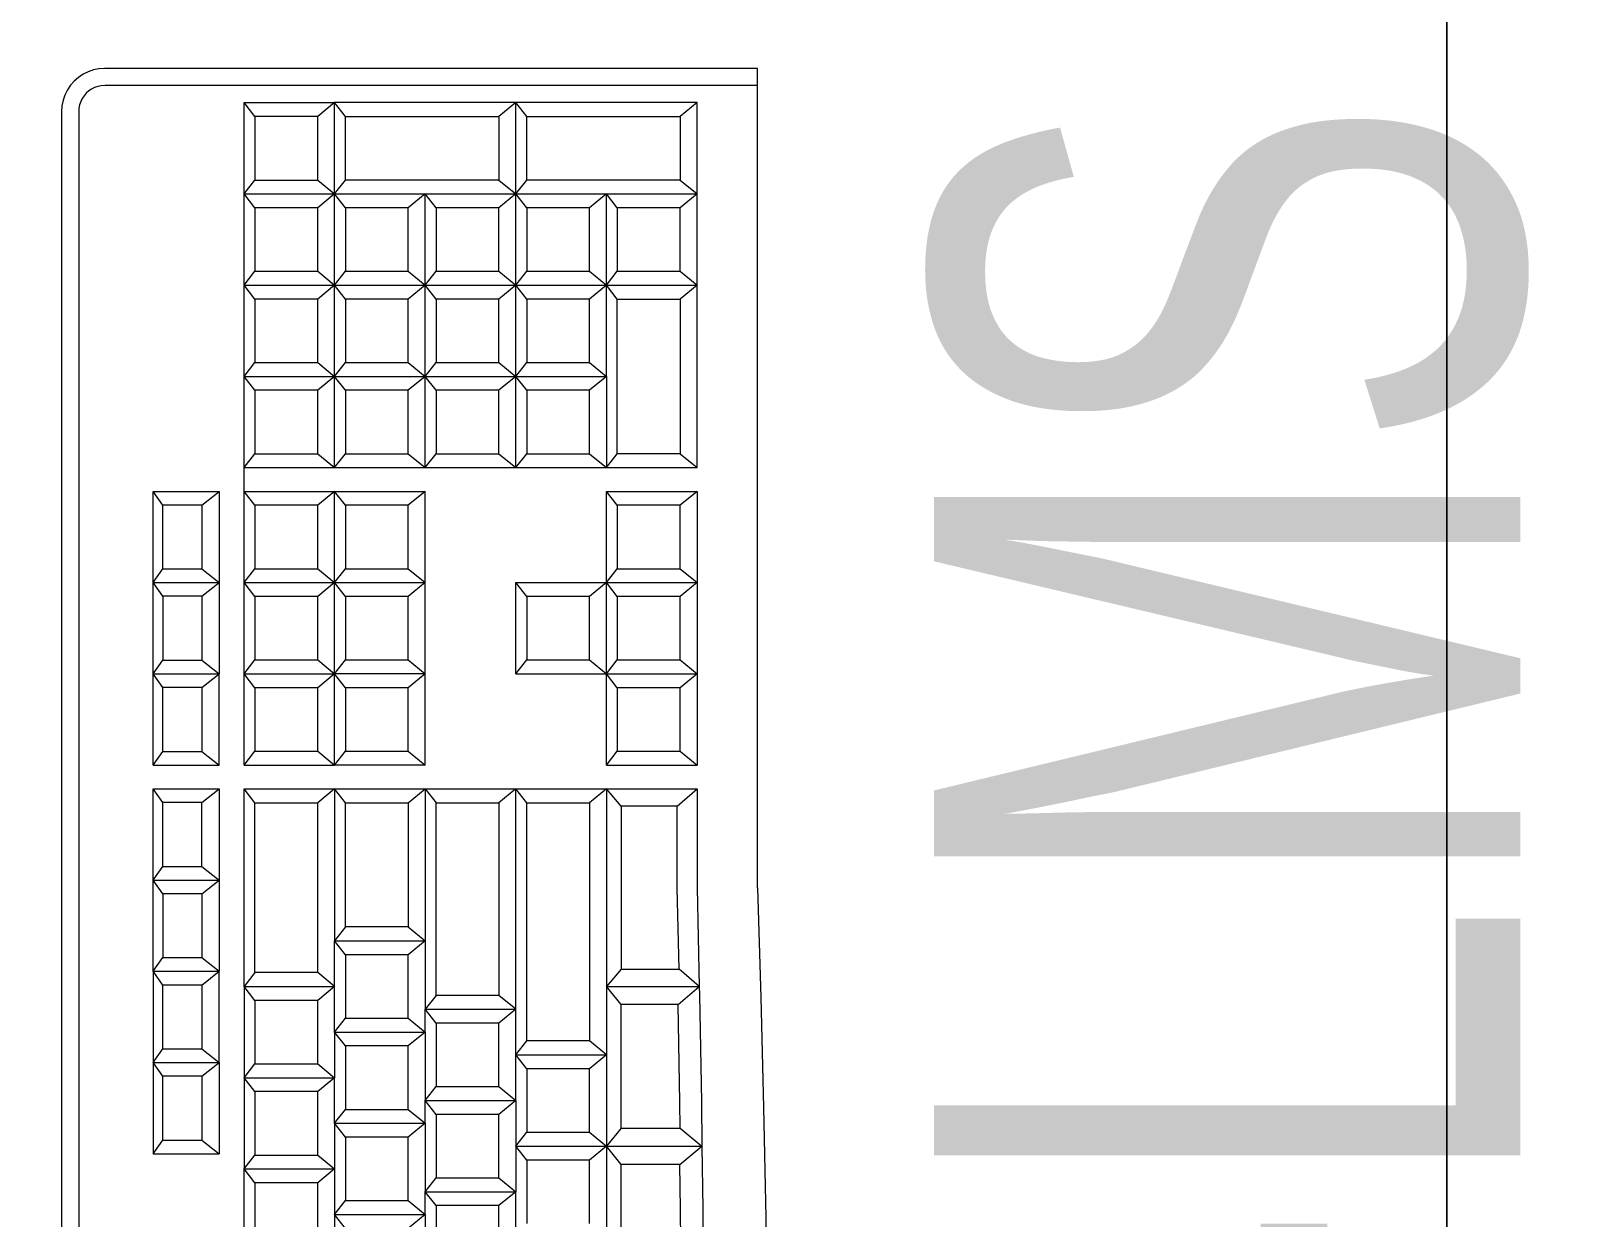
# Model space of a CAD drawing. Header units: millimetres. Extents: x 50620 to 404449, y -131543 to 97.
# Drawn here: x 353685.6 to 354017.3, y -43377.7 to -43124.9 of the extents above; entities that cross this region are included whole.
import ezdxf

# ---------------------------------------------------------------- set-up
doc = ezdxf.new("R2010")
doc.units = ezdxf.units.MM
doc.linetypes.add('Dash', pattern=[1587.5, 793.75, -793.75])
for name, color, linetype, lineweight in [('A-_FURT----_E', 8, 'Continuous', 9), ('M-_ARCHI', 8, 'Continuous', 5), ('M_ACMV_ANNOTATION', 7, 'Continuous', 20), ('OFFICE APPLIANCE', 8, 'Continuous', 9)]:
    doc.layers.add(name, color=color, linetype=linetype, lineweight=lineweight)
doc.styles.add('Arial Narrow', font='ARIALN.TTF', dxfattribs={"height": 100})
doc.styles.get("Standard").update_dxf_attribs({"font": 'arial.ttf'})
doc.dimstyles.get("Standard").update_dxf_attribs({"dimtxt": 200, "dimasz": 150, "dimexe": 0.18, "dimexo": 0.0625, "dimgap": 10, "dimtad": 1, "dimtih": 1, "dimtoh": 1, "dimdec": 0, "dimzin": 0, "dimdsep": 46, "dimtxsty": 'Standard', "dimcen": 0.09, "dimclrd": 256, "dimclre": 256, "dimclrt": 256, "dimadec": 0, "dimazin": 0, "dimtfac": 1, "dimtdec": 0, "dimtofl": 0, "dimtmove": 0, "dimatfit": 3, "dimfxl": 1, "dimtolj": 1, "dimtzin": 0, "dimarcsym": 1})

# ---------------------------------------------------------------- blocks, each defined once
blk = doc.blocks.new('PLAN-Moni+KB+Ms')
for p, q in [((248680.16, -90787.92), (248703.58, -90787.34)), ((248703.58, -90787.34), (248727, -90786.9)), ((248727, -90786.9), (248750.42, -90786.58)), ((248482.21, -90788.62), (248482.21, -90927.79)), ((248485.85, -90788.62), (248482.21, -90788.62)), ((248485.85, -90788.62), (248485.85, -90927.68)), ((248656.75, -90788.62), (248485.85, -90788.62)), ((248656.75, -90788.62), (248680.16, -90787.92)), ((248679.56, -90801.02), (248702.37, -90800.61)), ((248702.37, -90800.61), (248711.82, -90800.48)), ((248707.99, -90805.09), (248711.82, -90800.48)), ((248711.82, -90800.48), (248725.18, -90800.3)), ((248711.82, -90820.83), (248711.82, -90800.48)), ((248715.75, -90805.18), (248711.82, -90800.48)), ((248725.18, -90800.3), (248736.12, -90800.19)), ((248489.49, -90801.52), (248492.45, -90805.14)), ((248489.49, -90801.52), (248489.49, -90840.14)), ((248508.93, -90801.52), (248489.49, -90801.52)), ((248505.97, -90805.14), (248508.93, -90801.52)), ((248528.37, -90801.52), (248508.93, -90801.52)), ((248508.93, -90820.83), (248508.93, -90801.52)), ((248508.93, -90801.52), (248511.89, -90805.14)), ((248525.41, -90805.14), (248528.37, -90801.52)), ((248528.37, -90801.52), (248531.33, -90805.14)), ((248567.25, -90801.52), (248528.37, -90801.52)), ((248528.37, -90820.83), (248528.37, -90801.52)), ((248564.29, -90805.14), (248567.25, -90801.52)), ((248567.25, -90820.83), (248567.25, -90801.52)), ((248572.31, -90801.52), (248591.75, -90801.52)), ((248572.31, -90820.83), (248572.31, -90801.52)), ((248572.31, -90801.52), (248575.27, -90805.14)), ((248588.79, -90805.14), (248591.75, -90801.52)), ((248591.75, -90801.52), (248611.19, -90801.52)), ((248591.75, -90801.52), (248594.71, -90805.14)), ((248591.75, -90820.83), (248591.75, -90801.52)), ((248608.23, -90805.14), (248611.19, -90801.52)), ((248611.19, -90801.52), (248630.63, -90801.52)), ((248611.19, -90801.52), (248614.15, -90805.14)), ((248611.19, -90820.83), (248611.19, -90801.52)), ((248627.67, -90805.14), (248630.63, -90801.52)), ((248630.63, -90820.83), (248630.63, -90801.52)), ((248635.69, -90801.52), (248656.75, -90801.52)), ((248635.69, -90820.83), (248635.69, -90801.52)), ((248639.36, -90805.73), (248635.69, -90801.52)), ((248656.75, -90801.52), (248677.8, -90801.06)), ((248677.8, -90801.06), (248674.14, -90805.35)), ((248677.8, -90801.06), (248679.56, -90801.02)), ((248677.8, -90820.83), (248677.8, -90801.06)), ((248681.64, -90805.54), (248677.8, -90801.06)), ((248492.45, -90837.83), (248492.45, -90805.14)), ((248492.45, -90805.14), (248505.97, -90805.14)), ((248505.97, -90805.14), (248505.97, -90837.83)), ((248525.41, -90805.14), (248511.89, -90805.14)), ((248511.89, -90805.14), (248511.89, -90818.52)), ((248525.41, -90818.52), (248525.41, -90805.14)), ((248531.33, -90805.14), (248564.29, -90805.14)), ((248531.33, -90818.52), (248531.33, -90805.14)), ((248564.29, -90805.14), (248564.29, -90818.52)), ((248575.27, -90805.14), (248575.27, -90818.52)), ((248588.79, -90805.14), (248575.27, -90805.14)), ((248588.79, -90818.52), (248588.79, -90805.14)), ((248608.23, -90805.14), (248594.71, -90805.14)), ((248594.71, -90805.14), (248594.71, -90818.52)), ((248608.23, -90818.52), (248608.23, -90805.14)), ((248627.67, -90805.14), (248614.15, -90805.14)), ((248614.15, -90805.14), (248614.15, -90818.52)), ((248627.67, -90818.52), (248627.67, -90805.14)), ((248656.79, -90805.73), (248639.36, -90805.73)), ((248639.36, -90805.73), (248639.36, -90817.71)), ((248674.14, -90805.35), (248656.79, -90805.73)), ((248674.14, -90817.71), (248674.14, -90805.35)), ((248702.43, -90805.17), (248681.64, -90805.54)), ((248681.64, -90805.54), (248681.64, -90817.71)), ((248707.99, -90805.09), (248702.43, -90805.17)), ((248707.99, -90817.71), (248707.99, -90805.09)), ((248725.23, -90805.04), (248715.75, -90805.18)), ((248715.75, -90805.18), (248715.75, -90817.71)), ((248732.19, -90804.97), (248725.23, -90805.04)), ((248511.89, -90818.52), (248508.93, -90820.83)), ((248511.89, -90818.52), (248525.41, -90818.52)), ((248528.37, -90820.83), (248525.41, -90818.52)), ((248531.33, -90818.52), (248528.37, -90820.83)), ((248564.29, -90818.52), (248531.33, -90818.52)), ((248567.25, -90820.83), (248564.29, -90818.52)), ((248575.27, -90818.52), (248572.31, -90820.83)), ((248575.27, -90818.52), (248588.79, -90818.52)), ((248591.75, -90820.83), (248588.79, -90818.52)), ((248594.71, -90818.52), (248591.75, -90820.83)), ((248594.71, -90818.52), (248608.23, -90818.52)), ((248611.19, -90820.83), (248608.23, -90818.52)), ((248614.15, -90818.52), (248611.19, -90820.83)), ((248614.15, -90818.52), (248627.67, -90818.52)), ((248630.63, -90820.83), (248627.67, -90818.52)), ((248639.36, -90817.71), (248635.69, -90820.83)), ((248639.36, -90817.71), (248674.14, -90817.71)), ((248674.14, -90817.71), (248677.8, -90820.83)), ((248681.64, -90817.71), (248677.8, -90820.83)), ((248707.99, -90817.71), (248681.64, -90817.71)), ((248707.99, -90817.71), (248711.82, -90820.83)), ((248715.75, -90817.71), (248711.82, -90820.83)), ((248732.19, -90817.71), (248715.75, -90817.71)), ((248528.37, -90820.83), (248508.93, -90820.83)), ((248508.93, -90840.14), (248508.93, -90820.83)), ((248508.93, -90820.83), (248511.89, -90824.44)), ((248525.41, -90824.44), (248528.37, -90820.83)), ((248528.37, -90840.14), (248528.37, -90820.83)), ((248547.81, -90820.83), (248528.37, -90820.83)), ((248528.37, -90820.83), (248531.33, -90824.44)), ((248544.85, -90824.44), (248547.81, -90820.83)), ((248547.81, -90820.83), (248567.25, -90820.83)), ((248547.81, -90840.14), (248547.81, -90820.83)), ((248547.81, -90820.83), (248550.77, -90824.44)), ((248564.29, -90824.44), (248567.25, -90820.83)), ((248567.25, -90840.14), (248567.25, -90820.83)), ((248591.75, -90820.83), (248572.31, -90820.83)), ((248611.19, -90820.83), (248591.75, -90820.83)), ((248591.75, -90820.83), (248594.71, -90824.44)), ((248591.75, -90840.14), (248591.75, -90820.83)), ((248608.23, -90824.44), (248611.19, -90820.83)), ((248611.19, -90840.14), (248611.19, -90820.83)), ((248630.63, -90820.83), (248611.19, -90820.83)), ((248635.69, -90820.83), (248677.8, -90820.83)), ((248635.69, -90840.14), (248635.69, -90820.83)), ((248635.69, -90820.83), (248638.66, -90824.44)), ((248677.8, -90820.83), (248692.38, -90820.83)), ((248692.38, -90820.83), (248689.42, -90824.44)), ((248692.38, -90820.83), (248695.34, -90824.44)), ((248692.38, -90840.14), (248692.38, -90820.83)), ((248692.38, -90820.83), (248711.82, -90820.83)), ((248708.86, -90824.44), (248711.82, -90820.83)), ((248711.82, -90820.83), (248714.78, -90824.44)), ((248711.82, -90840.14), (248711.82, -90820.83)), ((248711.82, -90820.83), (248731.26, -90820.83)), ((248525.41, -90824.44), (248511.89, -90824.44)), ((248511.89, -90824.44), (248511.89, -90837.83)), ((248525.41, -90837.83), (248525.41, -90824.44)), ((248544.85, -90824.44), (248531.33, -90824.44)), ((248531.33, -90824.44), (248531.33, -90837.83)), ((248544.85, -90837.83), (248544.85, -90824.44)), ((248564.29, -90824.44), (248550.77, -90824.44)), ((248550.77, -90824.44), (248550.77, -90837.83)), ((248564.29, -90837.83), (248564.29, -90824.44)), ((248608.23, -90824.44), (248594.71, -90824.44)), ((248594.71, -90824.44), (248594.71, -90837.83)), ((248608.23, -90837.83), (248608.23, -90824.44)), ((248638.66, -90837.83), (248638.66, -90824.44)), ((248638.66, -90824.44), (248689.42, -90824.44)), ((248689.42, -90824.44), (248689.42, -90837.83)), ((248708.86, -90824.44), (248695.34, -90824.44)), ((248695.34, -90824.44), (248695.34, -90837.83)), ((248708.86, -90837.83), (248708.86, -90824.44)), ((248728.3, -90824.44), (248714.78, -90824.44)), ((248714.78, -90824.44), (248714.78, -90837.83)), ((248492.45, -90837.83), (248489.49, -90840.14)), ((248489.49, -90840.14), (248492.45, -90843.75)), ((248489.49, -90840.14), (248489.49, -90878.76)), ((248508.93, -90840.14), (248489.49, -90840.14)), ((248505.97, -90837.83), (248492.45, -90837.83)), ((248508.93, -90840.14), (248505.97, -90837.83)), ((248505.97, -90843.75), (248508.93, -90840.14)), ((248511.89, -90837.83), (248508.93, -90840.14)), ((248528.37, -90840.14), (248508.93, -90840.14)), ((248508.93, -90859.45), (248508.93, -90840.14)), ((248508.93, -90840.14), (248511.89, -90843.75)), ((248511.89, -90837.83), (248525.41, -90837.83)), ((248528.37, -90840.14), (248525.41, -90837.83)), ((248525.41, -90843.75), (248528.37, -90840.14)), ((248531.33, -90837.83), (248528.37, -90840.14)), ((248528.37, -90859.45), (248528.37, -90840.14)), ((248547.81, -90840.14), (248528.37, -90840.14)), ((248528.37, -90840.14), (248531.33, -90843.75)), ((248531.33, -90837.83), (248544.85, -90837.83)), ((248547.81, -90840.14), (248544.85, -90837.83)), ((248544.85, -90843.75), (248547.81, -90840.14)), ((248550.77, -90837.83), (248547.81, -90840.14)), ((248547.81, -90859.45), (248547.81, -90840.14)), ((248567.25, -90840.14), (248547.81, -90840.14)), ((248547.81, -90840.14), (248550.77, -90843.75)), ((248550.77, -90837.83), (248564.29, -90837.83)), ((248567.25, -90840.14), (248564.29, -90837.83)), ((248564.29, -90843.75), (248567.25, -90840.14)), ((248567.25, -90859.45), (248567.25, -90840.14)), ((248594.71, -90837.83), (248591.75, -90840.14)), ((248611.19, -90840.14), (248591.75, -90840.14)), ((248594.71, -90837.83), (248608.23, -90837.83)), ((248611.19, -90840.14), (248608.23, -90837.83)), ((248638.66, -90837.83), (248635.69, -90840.14)), ((248635.69, -90859.45), (248635.69, -90840.14)), ((248635.69, -90840.14), (248638.66, -90843.75)), ((248682.66, -90840.14), (248635.69, -90840.14)), ((248689.42, -90837.83), (248638.66, -90837.83)), ((248682.66, -90840.14), (248679.7, -90843.75)), ((248682.66, -90859.45), (248682.66, -90840.14)), ((248682.66, -90840.14), (248685.62, -90843.75)), ((248692.38, -90840.14), (248682.66, -90840.14)), ((248692.38, -90840.14), (248689.42, -90837.83)), ((248695.34, -90837.83), (248692.38, -90840.14)), ((248702.1, -90840.14), (248692.38, -90840.14)), ((248695.34, -90837.83), (248708.86, -90837.83)), ((248699.14, -90843.75), (248702.1, -90840.14)), ((248702.1, -90859.45), (248702.1, -90840.14)), ((248702.1, -90840.14), (248705.06, -90843.75)), ((248702.1, -90840.14), (248711.82, -90840.14)), ((248711.82, -90840.14), (248708.86, -90837.83)), ((248714.78, -90837.83), (248711.82, -90840.14)), ((248711.82, -90840.14), (248721.54, -90840.14)), ((248714.78, -90837.83), (248728.3, -90837.83)), ((248718.58, -90843.75), (248721.54, -90840.14)), ((248721.54, -90859.45), (248721.54, -90840.14)), ((248721.54, -90840.14), (248724.5, -90843.75)), ((248731.26, -90840.14), (248721.54, -90840.14)), ((248492.45, -90876.45), (248492.45, -90843.75)), ((248492.45, -90843.75), (248505.97, -90843.75)), ((248505.97, -90843.75), (248505.97, -90876.45)), ((248525.41, -90843.75), (248511.89, -90843.75)), ((248511.89, -90843.75), (248511.89, -90857.14)), ((248525.41, -90857.14), (248525.41, -90843.75)), ((248544.85, -90843.75), (248531.33, -90843.75)), ((248531.33, -90843.75), (248531.33, -90857.14)), ((248544.85, -90857.14), (248544.85, -90843.75)), ((248564.29, -90843.75), (248550.77, -90843.75)), ((248550.77, -90843.75), (248550.77, -90857.14)), ((248564.29, -90857.14), (248564.29, -90843.75)), ((248638.66, -90857.14), (248638.66, -90843.75)), ((248638.66, -90843.75), (248679.7, -90843.75)), ((248679.7, -90843.75), (248679.7, -90857.14)), ((248699.14, -90843.75), (248685.62, -90843.75)), ((248685.62, -90843.75), (248685.62, -90857.14)), ((248699.14, -90857.14), (248699.14, -90843.75)), ((248718.58, -90843.75), (248705.06, -90843.75)), ((248705.06, -90843.75), (248705.06, -90857.14)), ((248718.58, -90857.14), (248718.58, -90843.75)), ((248738.02, -90843.75), (248724.5, -90843.75)), ((248724.5, -90843.75), (248724.5, -90857.14)), ((248511.89, -90857.14), (248508.93, -90859.45)), ((248511.89, -90857.14), (248525.41, -90857.14)), ((248528.37, -90859.45), (248525.41, -90857.14)), ((248531.33, -90857.14), (248528.37, -90859.45)), ((248531.33, -90857.14), (248544.85, -90857.14)), ((248547.81, -90859.45), (248544.85, -90857.14)), ((248550.77, -90857.14), (248547.81, -90859.45)), ((248550.77, -90857.14), (248564.29, -90857.14)), ((248567.25, -90859.45), (248564.29, -90857.14)), ((248635.69, -90859.45), (248638.66, -90857.14)), ((248679.7, -90857.14), (248638.66, -90857.14)), ((248679.7, -90857.14), (248682.66, -90859.45)), ((248685.62, -90857.14), (248682.66, -90859.45)), ((248685.62, -90857.14), (248699.14, -90857.14)), ((248702.1, -90859.45), (248699.14, -90857.14)), ((248705.06, -90857.14), (248702.1, -90859.45)), ((248705.06, -90857.14), (248718.58, -90857.14)), ((248721.54, -90859.45), (248718.58, -90857.14)), ((248724.5, -90857.14), (248721.54, -90859.45)), ((248724.5, -90857.14), (248738.02, -90857.14)), ((248528.37, -90859.45), (248508.93, -90859.45)), ((248508.93, -90878.76), (248508.93, -90859.45)), ((248508.93, -90859.45), (248511.89, -90863.06)), ((248525.41, -90863.06), (248528.37, -90859.45)), ((248528.37, -90878.76), (248528.37, -90859.45)), ((248547.81, -90859.45), (248528.37, -90859.45)), ((248528.37, -90859.45), (248531.33, -90863.06)), ((248544.85, -90863.06), (248547.81, -90859.45)), ((248547.81, -90878.76), (248547.81, -90859.45)), ((248567.25, -90859.45), (248547.81, -90859.45)), ((248547.81, -90859.45), (248550.77, -90863.06)), ((248564.29, -90863.06), (248567.25, -90859.45)), ((248567.25, -90878.76), (248567.25, -90859.45)), ((248591.75, -90859.45), (248572.31, -90859.45)), ((248572.31, -90878.76), (248572.31, -90859.45)), ((248572.31, -90859.45), (248575.27, -90863.06)), ((248588.79, -90863.06), (248591.75, -90859.45)), ((248591.75, -90878.76), (248591.75, -90859.45)), ((248591.75, -90859.45), (248594.71, -90863.06)), ((248611.19, -90859.45), (248591.75, -90859.45)), ((248608.23, -90863.06), (248611.19, -90859.45)), ((248630.63, -90859.45), (248611.19, -90859.45)), ((248611.19, -90859.45), (248611.19, -90878.76)), ((248611.19, -90859.45), (248614.15, -90863.06)), ((248627.67, -90863.06), (248630.63, -90859.45)), ((248630.63, -90859.45), (248630.63, -90878.76)), ((248635.69, -90859.45), (248668.08, -90859.45)), ((248635.69, -90878.76), (248635.69, -90859.45)), ((248638.66, -90863.06), (248635.69, -90859.45)), ((248665.12, -90863.06), (248668.08, -90859.45)), ((248668.08, -90859.45), (248671.04, -90863.06)), ((248668.08, -90878.76), (248668.08, -90859.45)), ((248668.08, -90859.45), (248682.66, -90859.45)), ((248687.52, -90859.45), (248682.66, -90859.45)), ((248684.56, -90863.06), (248687.52, -90859.45)), ((248687.52, -90859.45), (248690.48, -90863.06)), ((248687.52, -90878.76), (248687.52, -90859.45)), ((248687.52, -90859.45), (248702.1, -90859.45)), ((248706.96, -90859.45), (248702.1, -90859.45)), ((248704, -90863.06), (248706.96, -90859.45)), ((248706.96, -90878.76), (248706.96, -90859.45)), ((248706.96, -90859.45), (248709.92, -90863.06)), ((248706.96, -90859.45), (248721.54, -90859.45)), ((248726.4, -90859.45), (248721.54, -90859.45)), ((248723.44, -90863.06), (248726.4, -90859.45)), ((248726.4, -90859.45), (248729.36, -90863.06)), ((248726.4, -90878.76), (248726.4, -90859.45)), ((248726.4, -90859.45), (248740.98, -90859.45)), ((248525.41, -90863.06), (248511.89, -90863.06)), ((248511.89, -90863.06), (248511.89, -90876.45)), ((248525.41, -90876.45), (248525.41, -90863.06)), ((248544.85, -90863.06), (248531.33, -90863.06)), ((248531.33, -90863.06), (248531.33, -90876.45)), ((248544.85, -90876.45), (248544.85, -90863.06)), ((248564.29, -90863.06), (248550.77, -90863.06)), ((248550.77, -90863.06), (248550.77, -90876.45)), ((248564.29, -90876.45), (248564.29, -90863.06)), ((248588.79, -90863.06), (248575.27, -90863.06)), ((248575.27, -90863.06), (248575.27, -90876.45)), ((248588.79, -90876.45), (248588.79, -90863.06)), ((248594.71, -90863.06), (248594.71, -90876.45)), ((248608.23, -90863.06), (248594.71, -90863.06)), ((248608.23, -90876.45), (248608.23, -90863.06)), ((248627.67, -90863.06), (248614.15, -90863.06)), ((248614.15, -90863.06), (248614.15, -90876.45)), ((248627.67, -90876.45), (248627.67, -90863.06)), ((248638.66, -90863.06), (248665.12, -90863.06)), ((248638.66, -90876.45), (248638.66, -90863.06)), ((248665.12, -90863.06), (248665.12, -90876.45)), ((248684.56, -90863.06), (248671.04, -90863.06)), ((248671.04, -90863.06), (248671.04, -90876.45)), ((248684.56, -90876.45), (248684.56, -90863.06)), ((248704, -90863.06), (248690.48, -90863.06)), ((248690.48, -90863.06), (248690.48, -90876.45)), ((248704, -90876.45), (248704, -90863.06)), ((248723.44, -90863.06), (248709.92, -90863.06)), ((248709.92, -90863.06), (248709.92, -90876.45)), ((248723.44, -90876.45), (248723.44, -90863.06)), ((248492.45, -90876.45), (248489.49, -90878.76)), ((248505.97, -90876.45), (248492.45, -90876.45)), ((248508.93, -90878.76), (248505.97, -90876.45)), ((248511.89, -90876.45), (248508.93, -90878.76)), ((248511.89, -90876.45), (248525.41, -90876.45)), ((248528.37, -90878.76), (248525.41, -90876.45)), ((248531.33, -90876.45), (248528.37, -90878.76)), ((248531.33, -90876.45), (248544.85, -90876.45)), ((248547.81, -90878.76), (248544.85, -90876.45)), ((248550.77, -90876.45), (248547.81, -90878.76)), ((248550.77, -90876.45), (248564.29, -90876.45)), ((248567.25, -90878.76), (248564.29, -90876.45)), ((248575.27, -90876.45), (248572.31, -90878.76)), ((248575.27, -90876.45), (248588.79, -90876.45)), ((248591.75, -90878.76), (248588.79, -90876.45)), ((248594.71, -90876.45), (248591.75, -90878.76)), ((248594.71, -90876.45), (248608.23, -90876.45)), ((248611.19, -90878.76), (248608.23, -90876.45)), ((248614.15, -90876.45), (248611.19, -90878.76)), ((248614.15, -90876.45), (248627.67, -90876.45)), ((248630.63, -90878.76), (248627.67, -90876.45)), ((248638.66, -90876.45), (248635.69, -90878.76)), ((248665.12, -90876.45), (248638.66, -90876.45)), ((248665.12, -90876.45), (248668.08, -90878.76)), ((248671.04, -90876.45), (248668.08, -90878.76)), ((248671.04, -90876.45), (248684.56, -90876.45)), ((248687.52, -90878.76), (248684.56, -90876.45)), ((248690.48, -90876.45), (248687.52, -90878.76)), ((248690.48, -90876.45), (248704, -90876.45)), ((248706.96, -90878.76), (248704, -90876.45)), ((248709.92, -90876.45), (248706.96, -90878.76)), ((248709.92, -90876.45), (248723.44, -90876.45)), ((248726.4, -90878.76), (248723.44, -90876.45)), ((248729.36, -90876.45), (248726.4, -90878.76)), ((248508.93, -90878.76), (248489.49, -90878.76)), ((248489.49, -90898.06), (248489.49, -90878.76)), ((248489.49, -90878.76), (248492.45, -90882.37)), ((248505.97, -90882.37), (248508.93, -90878.76)), ((248528.37, -90878.76), (248508.93, -90878.76)), ((248508.93, -90898.06), (248508.93, -90878.76)), ((248508.93, -90878.76), (248511.89, -90882.37)), ((248525.41, -90882.37), (248528.37, -90878.76)), ((248528.37, -90898.06), (248528.37, -90878.76)), ((248547.81, -90878.76), (248528.37, -90878.76)), ((248528.37, -90878.76), (248531.33, -90882.37)), ((248544.85, -90882.37), (248547.81, -90878.76)), ((248547.81, -90898.06), (248547.81, -90878.76)), ((248567.25, -90878.76), (248547.81, -90878.76)), ((248547.81, -90878.76), (248550.77, -90882.37)), ((248564.29, -90882.37), (248567.25, -90878.76)), ((248567.25, -90898.06), (248567.25, -90878.76)), ((248591.75, -90878.76), (248572.31, -90878.76)), ((248572.31, -90898.06), (248572.31, -90878.76)), ((248572.31, -90878.76), (248575.27, -90882.37)), ((248588.79, -90882.37), (248591.75, -90878.76)), ((248591.75, -90898.06), (248591.75, -90878.76)), ((248611.19, -90878.76), (248591.75, -90878.76)), ((248591.75, -90878.76), (248594.71, -90882.37)), ((248608.23, -90882.37), (248611.19, -90878.76)), ((248630.63, -90878.76), (248611.19, -90878.76)), ((248611.19, -90898.06), (248611.19, -90878.76)), ((248611.19, -90878.76), (248614.15, -90882.37)), ((248627.67, -90882.37), (248630.63, -90878.76)), ((248630.63, -90898.06), (248630.63, -90878.76)), ((248635.69, -90878.76), (248668.08, -90878.76)), ((248635.69, -90898.06), (248635.69, -90878.76)), ((248635.69, -90878.76), (248638.66, -90882.37)), ((248677.8, -90878.76), (248668.08, -90878.76)), ((248677.8, -90878.76), (248674.84, -90882.37)), ((248687.52, -90878.76), (248677.8, -90878.76)), ((248677.8, -90898.06), (248677.8, -90878.76)), ((248677.8, -90878.76), (248680.76, -90882.37)), ((248687.52, -90878.76), (248697.24, -90878.76)), ((248694.28, -90882.37), (248697.24, -90878.76)), ((248706.96, -90878.76), (248697.24, -90878.76)), ((248697.24, -90898.06), (248697.24, -90878.76)), ((248697.24, -90878.76), (248700.2, -90882.37)), ((248706.96, -90878.76), (248716.68, -90878.76)), ((248713.72, -90882.37), (248716.68, -90878.76)), ((248716.68, -90898.06), (248716.68, -90878.76)), ((248716.68, -90878.76), (248719.64, -90882.37)), ((248716.68, -90878.76), (248726.4, -90878.76)), ((248726.4, -90878.76), (248736.12, -90878.76)), ((248505.97, -90882.37), (248492.45, -90882.37)), ((248492.45, -90882.37), (248492.45, -90895.76)), ((248505.97, -90895.76), (248505.97, -90882.37)), ((248525.41, -90882.37), (248511.89, -90882.37)), ((248511.89, -90882.37), (248511.89, -90895.76)), ((248525.41, -90895.76), (248525.41, -90882.37)), ((248531.33, -90882.37), (248531.33, -90895.76)), ((248544.85, -90882.37), (248531.33, -90882.37)), ((248544.85, -90895.76), (248544.85, -90882.37)), ((248564.29, -90882.37), (248550.77, -90882.37)), ((248550.77, -90882.37), (248550.77, -90895.76)), ((248564.29, -90895.76), (248564.29, -90882.37)), ((248588.79, -90882.37), (248575.27, -90882.37)), ((248575.27, -90882.37), (248575.27, -90895.76)), ((248588.79, -90895.76), (248588.79, -90882.37)), ((248608.23, -90882.37), (248594.71, -90882.37)), ((248594.71, -90882.37), (248594.71, -90895.76)), ((248608.23, -90895.76), (248608.23, -90882.37)), ((248627.67, -90882.37), (248614.15, -90882.37)), ((248614.15, -90882.37), (248614.15, -90895.76)), ((248627.67, -90895.76), (248627.67, -90882.37)), ((248674.84, -90882.37), (248638.66, -90882.37)), ((248638.66, -90895.76), (248638.66, -90882.37)), ((248674.84, -90882.37), (248674.84, -90895.76)), ((248694.28, -90882.37), (248680.76, -90882.37)), ((248680.76, -90882.37), (248680.76, -90895.76)), ((248694.28, -90895.76), (248694.28, -90882.37)), ((248713.72, -90882.37), (248700.2, -90882.37)), ((248700.2, -90882.37), (248700.2, -90895.76)), ((248713.72, -90895.76), (248713.72, -90882.37)), ((248733.16, -90882.37), (248719.64, -90882.37)), ((248719.64, -90882.37), (248719.64, -90895.76)), ((248492.45, -90895.76), (248489.49, -90898.06)), ((248492.45, -90895.76), (248505.97, -90895.76)), ((248508.93, -90898.06), (248505.97, -90895.76)), ((248511.89, -90895.76), (248508.93, -90898.06)), ((248511.89, -90895.76), (248525.41, -90895.76)), ((248528.37, -90898.06), (248525.41, -90895.76)), ((248531.33, -90895.76), (248528.37, -90898.06)), ((248531.33, -90895.76), (248544.85, -90895.76)), ((248547.81, -90898.06), (248544.85, -90895.76)), ((248550.77, -90895.76), (248547.81, -90898.06)), ((248550.77, -90895.76), (248564.29, -90895.76)), ((248567.25, -90898.06), (248564.29, -90895.76)), ((248575.27, -90895.76), (248572.31, -90898.06)), ((248575.27, -90895.76), (248588.79, -90895.76)), ((248591.75, -90898.06), (248588.79, -90895.76)), ((248594.71, -90895.76), (248591.75, -90898.06)), ((248594.71, -90895.76), (248608.23, -90895.76)), ((248611.19, -90898.06), (248608.23, -90895.76)), ((248614.15, -90895.76), (248611.19, -90898.06)), ((248614.15, -90895.76), (248627.67, -90895.76)), ((248630.63, -90898.06), (248627.67, -90895.76)), ((248638.66, -90895.76), (248635.69, -90898.06)), ((248674.84, -90895.76), (248638.66, -90895.76)), ((248674.84, -90895.76), (248677.8, -90898.06)), ((248680.76, -90895.76), (248677.8, -90898.06)), ((248680.76, -90895.76), (248694.28, -90895.76)), ((248697.24, -90898.06), (248694.28, -90895.76)), ((248700.2, -90895.76), (248697.24, -90898.06)), ((248700.2, -90895.76), (248713.72, -90895.76)), ((248716.68, -90898.06), (248713.72, -90895.76)), ((248719.64, -90895.76), (248716.68, -90898.06)), ((248719.64, -90895.76), (248733.16, -90895.76)), ((248508.93, -90898.06), (248489.49, -90898.06)), ((248528.37, -90898.06), (248508.93, -90898.06)), ((248547.81, -90898.06), (248528.37, -90898.06)), ((248567.25, -90898.06), (248547.81, -90898.06)), ((248572.31, -90898.06), (248567.25, -90898.06)), ((248591.75, -90898.06), (248572.31, -90898.06)), ((248611.19, -90898.06), (248591.75, -90898.06)), ((248630.63, -90898.06), (248611.19, -90898.06)), ((248677.8, -90898.06), (248635.69, -90898.06)), ((248677.8, -90898.06), (248697.24, -90898.06)), ((248697.24, -90898.06), (248716.68, -90898.06)), ((248736.12, -90898.06), (248716.68, -90898.06)), ((248575.23, -90907.09), (248572.31, -90903.36)), ((248572.31, -90917.45), (248572.31, -90903.36)), ((248572.31, -90903.36), (248591.75, -90903.36)), ((248588.83, -90907.09), (248591.75, -90903.36)), ((248594.67, -90907.09), (248591.75, -90903.36)), ((248591.75, -90917.45), (248591.75, -90903.36)), ((248591.75, -90903.36), (248611.19, -90903.36)), ((248608.27, -90907.09), (248611.19, -90903.36)), ((248611.19, -90917.45), (248611.19, -90903.36)), ((248614.11, -90907.09), (248611.19, -90903.36)), ((248630.63, -90903.36), (248611.19, -90903.36)), ((248627.71, -90907.09), (248630.63, -90903.36)), ((248630.63, -90917.45), (248630.63, -90903.36)), ((248638.61, -90907.09), (248635.69, -90903.36)), ((248635.69, -90917.45), (248635.69, -90903.36)), ((248635.69, -90903.36), (248655.13, -90903.36)), ((248652.21, -90907.09), (248655.13, -90903.36)), ((248658.05, -90907.09), (248655.13, -90903.36)), ((248655.13, -90917.45), (248655.13, -90903.36)), ((248655.13, -90903.36), (248674.57, -90903.36)), ((248671.65, -90907.09), (248674.57, -90903.36)), ((248674.57, -90917.45), (248674.57, -90903.36)), ((248677.49, -90907.09), (248674.57, -90903.36)), ((248694.01, -90903.36), (248674.57, -90903.36)), ((248691.09, -90907.09), (248694.01, -90903.36)), ((248696.93, -90907.09), (248694.01, -90903.36)), ((248694.01, -90917.45), (248694.01, -90903.36)), ((248694.01, -90903.36), (248713.45, -90903.36)), ((248710.53, -90907.09), (248713.45, -90903.36)), ((248713.45, -90917.45), (248713.45, -90903.36)), ((248575.23, -90907.09), (248575.23, -90915.35)), ((248575.23, -90907.09), (248588.83, -90907.09)), ((248588.83, -90915.35), (248588.83, -90907.09)), ((248594.67, -90907.09), (248594.67, -90915.35)), ((248594.67, -90907.09), (248608.27, -90907.09)), ((248608.27, -90915.35), (248608.27, -90907.09)), ((248614.11, -90907.09), (248614.11, -90915.35)), ((248614.11, -90907.09), (248627.71, -90907.09)), ((248627.71, -90915.35), (248627.71, -90907.09)), ((248638.61, -90907.09), (248638.61, -90915.35)), ((248652.21, -90907.09), (248638.61, -90907.09)), ((248652.21, -90915.35), (248652.21, -90907.09)), ((248658.05, -90907.09), (248658.05, -90915.35)), ((248658.05, -90907.09), (248671.65, -90907.09)), ((248671.65, -90915.35), (248671.65, -90907.09)), ((248677.49, -90907.09), (248677.49, -90915.35)), ((248677.49, -90907.09), (248691.09, -90907.09)), ((248691.09, -90915.35), (248691.09, -90907.09)), ((248696.93, -90907.09), (248696.93, -90915.35)), ((248696.93, -90907.09), (248710.53, -90907.09)), ((248710.53, -90915.35), (248710.53, -90907.09)), ((248575.23, -90915.35), (248572.31, -90917.45)), ((248588.83, -90915.35), (248575.23, -90915.35)), ((248591.75, -90917.45), (248588.83, -90915.35)), ((248594.67, -90915.35), (248591.75, -90917.45)), ((248594.67, -90915.35), (248608.27, -90915.35)), ((248611.19, -90917.45), (248608.27, -90915.35)), ((248614.11, -90915.35), (248611.19, -90917.45)), ((248627.71, -90915.35), (248614.11, -90915.35)), ((248630.63, -90917.45), (248627.71, -90915.35)), ((248638.61, -90915.35), (248635.69, -90917.45)), ((248652.21, -90915.35), (248638.61, -90915.35)), ((248655.13, -90917.45), (248652.21, -90915.35)), ((248658.05, -90915.35), (248655.13, -90917.45)), ((248658.05, -90915.35), (248671.65, -90915.35)), ((248674.57, -90917.45), (248671.65, -90915.35)), ((248677.49, -90915.35), (248674.57, -90917.45)), ((248691.09, -90915.35), (248677.49, -90915.35)), ((248694.01, -90917.45), (248691.09, -90915.35)), ((248696.93, -90915.35), (248694.01, -90917.45)), ((248710.53, -90915.35), (248696.93, -90915.35)), ((248713.45, -90917.45), (248710.53, -90915.35)), ((248591.75, -90917.45), (248572.31, -90917.45)), ((248611.19, -90917.45), (248591.75, -90917.45)), ((248630.63, -90917.45), (248611.19, -90917.45)), ((248655.13, -90917.45), (248635.69, -90917.45)), ((248674.57, -90917.45), (248655.13, -90917.45)), ((248674.57, -90917.45), (248694.01, -90917.45)), ((248694.01, -90917.45), (248713.45, -90917.45)), ((248482.21, -90927.79), (248482.29, -90928.99)), ((248482.29, -90928.99), (248482.53, -90930.16)), ((248482.53, -90930.16), (248482.91, -90931.3)), ((248485.85, -90927.68), (248485.91, -90928.51)), ((248485.91, -90928.51), (248486.05, -90929.22)), ((248486.05, -90929.22), (248486.28, -90929.9)), ((248486.28, -90929.9), (248486.6, -90930.55)), ((248482.91, -90931.3), (248483.44, -90932.37)), ((248483.44, -90932.37), (248484.1, -90933.36)), ((248484.1, -90933.36), (248484.89, -90934.26)), ((248486.6, -90930.55), (248487, -90931.14)), ((248487, -90931.14), (248487.47, -90931.69)), ((248487.47, -90931.69), (248488.01, -90932.16)), ((248488.01, -90932.16), (248488.61, -90932.56)), ((248488.61, -90932.56), (248489.26, -90932.88)), ((248489.26, -90932.88), (248489.94, -90933.11)), ((248489.94, -90933.11), (248490.64, -90933.25)), ((248490.64, -90933.25), (248491.48, -90933.3)), ((248491.48, -90933.3), (248928.52, -90933.3)), ((248484.89, -90934.26), (248485.79, -90935.05)), ((248485.79, -90935.05), (248486.79, -90935.72)), ((248486.79, -90935.72), (248487.86, -90936.25)), ((248487.86, -90936.25), (248488.99, -90936.63)), ((248488.99, -90936.63), (248490.17, -90936.86)), ((248490.17, -90936.86), (248491.36, -90936.94)), ((248491.36, -90936.94), (248894.64, -90936.94))]:
    blk.add_line(p, q)
blk = doc.blocks.new('ARCHI 2ND_2024 09 11')
at = {"color": 8, "linetype": 'Dash', "lineweight": 5}
blk.add_lwpolyline([(-31495, -19275), (-29925, -14975), (-28355, -19275)], dxfattribs=at)
at = {"layer": 'A-_FURT----_E', "color": 8, "lineweight": 5}
for p, q in [((-31000, -18134.72), (-31000, -14834.72)), ((-31000, -14834.72), (-31000, -18134.72))]:
    blk.add_line(p, q, dxfattribs=at)
at = {"layer": 'OFFICE APPLIANCE', "color": 8, "lineweight": 5, "rotation": 270}
blk.add_blockref('PLAN-Moni+KB+Ms', (59641.73, 233347.43), dxfattribs=at)
at = {"layer": 'OFFICE APPLIANCE', "color": 8, "lineweight": 5, "insert": (-31109.32, -15757.61), "char_height": 125, "attachment_point": 1, "rotation": 90, "line_spacing_factor": 0.8, "style": 'Arial Narrow'}
blk.add_mtext_dynamic_manual_height_columns('\\pi38.28382;{\\W0.8;TACS-LMS W.S}', width=895.1215, gutter_width=1, heights=[0], dxfattribs=at)

msp = doc.modelspace()

# ---------------------------------------------------------------- block references
at = {"layer": 'M-_ARCHI', "lineweight": 5, "extrusion": (0.000419962, 1.0854e-05, 1), "rotation": 359.9999887056363}
msp.add_blockref('ARCHI 2ND_2024 09 11', (384987.14, -27998.05, 422.05), dxfattribs=at)

# ---------------------------------------------------------------- next in the draw order: leaders
at = {"layer": 'M_ACMV_ANNOTATION'}
msp.add_leader([(354101.07, -40713.21, 21.64), (346287.18, -46451.86, 24.98), (326854.69, -46451.85, 33.14)], dimstyle='Standard', override={"dimasz": 300, "dimtad": 0, "dimldrblk": 'DotBlank', "dimfxl": 100, "dimarcsym": 2}, dxfattribs=at)

doc.saveas('drawing.dxf')
